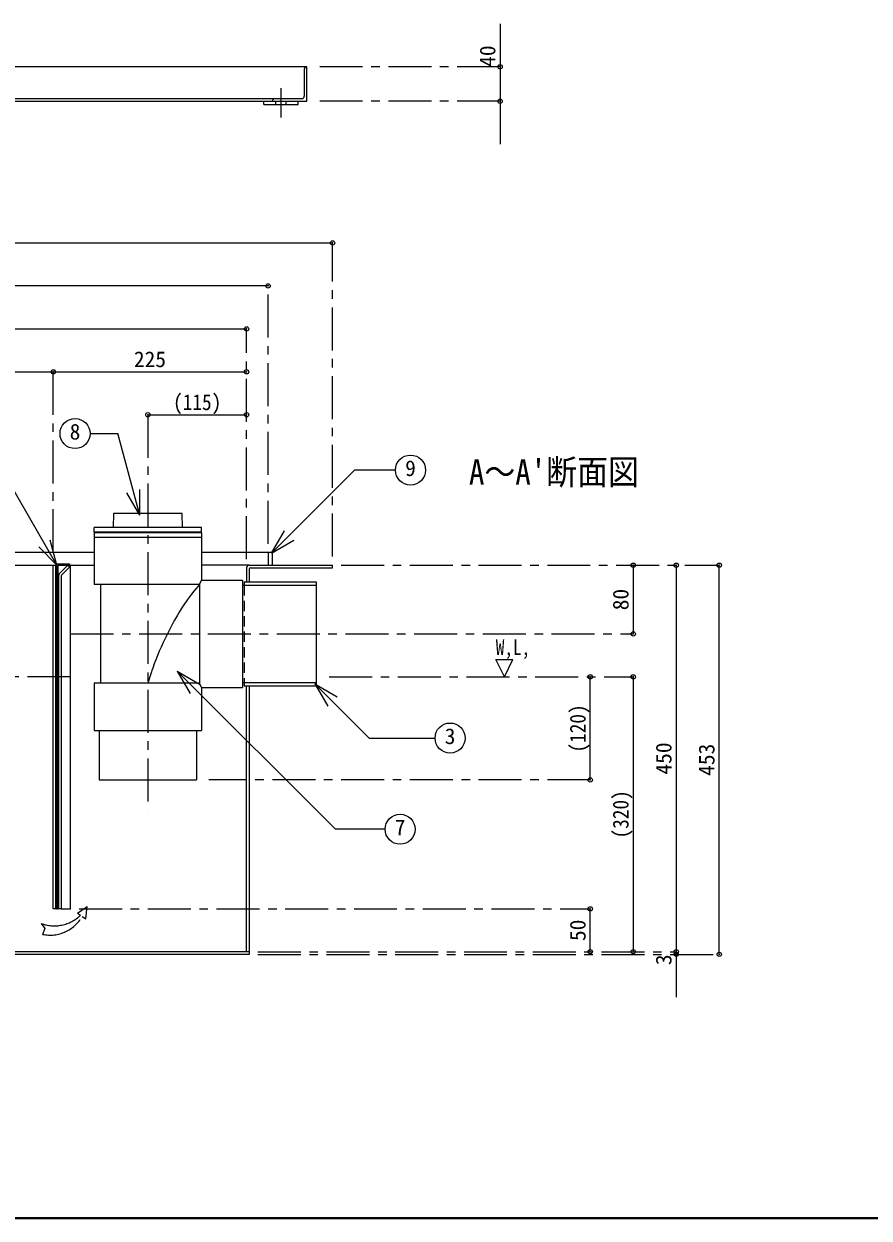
# Model space of a CAD drawing. Units: millimetres at full size, sheet at 1:10. Extents: x -2126 to 1924, y -1326 to 1484.
# Drawn here: x -1125 to -142, y -1326 to 64 of the extents above; entities that cross this region are included whole.
import ezdxf
from ezdxf.enums import TextEntityAlignment as Align

# ---------------------------------------------------------------- set-up
doc = ezdxf.new("R2010")
doc.units = ezdxf.units.MM
doc.header["$LTSCALE"] = 10
doc.header["$PDMODE"] = 32
doc.header["$PDSIZE"] = 5
for name, pattern in [('CHAIN1', [8, 5, -1, 1, -1]), ('DASHED1', [1.8, 1.2, -0.6]), ('DOUBLE_CHAIN1', [8.8, 5, -1, 0.6, -0.6, 0.6, -1])]:
    doc.linetypes.add(name, pattern=pattern)
doc.layers.add('0-0_ﾚｲﾔ1', color=4, linetype='Continuous', lineweight=9)
doc.styles.add('ＭＳ ゴシック', font='')
doc.styles.get('ＭＳ ゴシック').set_extended_font_data('MS Gothic')

msp = doc.modelspace()

# ---------------------------------------------------------------- linework, layer by layer
at = {"layer": '0-0_ﾚｲﾔ1'}
for p, q in [((-571.22, 64.05), (-571.22, -75.95)), ((-846.22, -29.95), (-846.22, -25.95)), ((-806.22, -29.95), (-806.22, -25.95)), ((-846.22, -29.95), (-806.22, -29.95)), ((-1766.22, -190.95), (-766.22, -190.95)), ((-841.22, -240.95), (-1691.22, -240.95)), ((-1666.22, -290.95), (-866.22, -290.95)), ((-1281.22, -340.95), (-1091.22, -340.95)), ((-1091.22, -340.95), (-866.22, -340.95)), ((-981.22, -390.95), (-866.22, -390.95)), ((-1275.97, -550.95), (-1043.72, -550.95)), ((-918.72, -550.95), (-841.22, -550.95)), ((-1275.97, -565.95), (-1091.22, -565.95)), ((-1088.22, -565.95), (-1087.47, -565.95)), ((-1072.47, -565.95), (-1043.72, -565.95)), ((-1071.22, -965.95), (-1071.22, -565.95)), ((-863.22, -565.95), (-918.72, -565.95)), ((-416.22, -565.95), (-416.22, -645.95)), ((-366.22, -565.95), (-366.22, -1015.95)), ((-316.22, -1018.95), (-316.22, -565.95)), ((-466.22, -815.95), (-466.22, -695.95)), ((-416.22, -695.95), (-416.22, -1015.95)), ((-1088.22, -965.95), (-1087.47, -965.95)), ((-1085.97, -965.95), (-1085.22, -965.95)), ((-1082.22, -965.95), (-1071.22, -965.95)), ((-466.22, -1015.95), (-466.22, -965.95)), ((-366.22, -1015.95), (-366.22, -1068.95))]:
    msp.add_line(p, q, dxfattribs=at)
at = {"layer": '0-0_ﾚｲﾔ1', "color": 7, "lineweight": 18}
for p, q in [((-796.22, 14.05), (-1736.22, 14.05)), ((-1699.22, -22.95), (-833.22, -22.95)), ((-1696.22, -25.95), (-836.22, -25.95)), ((-1048.43, -412.78), (-1016.01, -412.78)), ((-990.52, -507.88), (-1016.01, -412.78)), ((-837.16, -551.84), (-740.6, -455.28)), ((-693, -455.28), (-740.6, -455.28)), ((-1086.97, -565.96), (-1142.79, -469.27)), ((-990.52, -507.88), (-1005.52, -481.9)), ((-990.52, -507.88), (-990.52, -477.88)), ((-837.16, -551.84), (-822.16, -525.86)), ((-1086.97, -565.96), (-1094.73, -536.98)), ((-837.16, -551.84), (-811.18, -536.84)), ((-1086.97, -565.96), (-1108.18, -544.75)), ((-1091.22, -565.95), (-1088.22, -565.95)), ((-1091.22, -965.95), (-1091.22, -565.95)), ((-1088.22, -965.95), (-1088.22, -565.95)), ((-1084.34, -576.08), (-1074.22, -565.95)), ((-1081.78, -577.76), (-1072.09, -568.08)), ((-1074.22, -565.95), (-1072.09, -568.08)), ((-1085.22, -578.2), (-1085.22, -965.95)), ((-1082.22, -578.82), (-1082.22, -965.95)), ((-785.22, -589.35), (-785.22, -702.55)), ((-576.22, -675.95), (-556.22, -675.95)), ((-566.22, -695.95), (-576.22, -675.95)), ((-566.22, -695.95), (-556.22, -675.95)), ((-946.92, -689.39), (-931.92, -715.37)), ((-946.92, -689.39), (-920.94, -704.39)), ((-946.92, -689.39), (-762.96, -873.35)), ((-786.8, -704.18), (-771.8, -730.16)), ((-786.8, -704.18), (-760.81, -719.18)), ((-705.06, -873.35), (-762.96, -873.35)), ((-1088.22, -965.95), (-1091.22, -965.95)), ((-1082.22, -965.95), (-1085.22, -965.95))]:
    msp.add_line(p, q, dxfattribs=at)
at = {"layer": '0-0_ﾚｲﾔ1', "color": 5, "lineweight": 25}
for p, q in [((-796.22, -25.95), (-796.22, 14.05)), ((-799.22, 11.05), (-799.22, -19.95)), ((-836.22, -25.95), (-796.22, -25.95)), ((-833.22, -22.95), (-802.22, -22.95)), ((-918.72, -521.95), (-1043.72, -521.95)), ((-918.72, -527.45), (-918.72, -521.95)), ((-918.72, -528.45), (-1043.72, -528.45)), ((-1043.72, -528.45), (-1043.72, -588.45)), ((-1043.72, -533.45), (-918.72, -533.45)), ((-918.72, -528.45), (-918.72, -583.45)), ((-841.22, -550.95), (-836.22, -550.95)), ((-841.22, -550.95), (-841.22, -565.95)), ((-836.22, -565.95), (-836.22, -550.95)), ((-1087.47, -565.95), (-1087.47, -965.95)), ((-1085.97, -564.45), (-1072.47, -564.45)), ((-1085.97, -566.7), (-1085.97, -965.95)), ((-1085.22, -565.95), (-1072.47, -565.95)), ((-1072.47, -564.45), (-1072.47, -565.95)), ((-866.22, -568.95), (-866.22, -585.45)), ((-863.22, -565.95), (-766.22, -565.95)), ((-861.72, -568.95), (-766.22, -568.95)), ((-766.22, -568.95), (-766.22, -565.95)), ((-921.22, -588.45), (-918.72, -583.45)), ((-918.72, -583.45), (-871.22, -583.45)), ((-871.22, -583.45), (-871.22, -708.45)), ((-863.22, -570.45), (-863.22, -585.45)), ((-921.22, -588.45), (-1043.72, -588.45)), ((-1036.22, -588.45), (-1036.22, -703.45)), ((-921.22, -588.45), (-921.22, -703.45)), ((-871.22, -589.35), (-785.22, -589.35)), ((-869.22, -585.45), (-785.22, -585.45)), ((-869.22, -585.45), (-869.22, -589.35)), ((-785.22, -585.45), (-785.22, -589.35)), ((-921.22, -703.45), (-1043.72, -703.45)), ((-918.72, -708.45), (-921.22, -703.45)), ((-918.72, -708.45), (-871.22, -708.45)), ((-918.72, -708.45), (-918.72, -758.45)), ((-871.22, -702.55), (-785.22, -702.55)), ((-869.22, -702.55), (-869.22, -706.45)), ((-869.22, -706.45), (-785.22, -706.45)), ((-866.22, -1015.95), (-866.22, -706.45)), ((-863.22, -706.45), (-863.22, -1018.95)), ((-785.22, -702.55), (-785.22, -706.45)), ((-1037.72, -758.45), (-1037.72, -815.95)), ((-924.72, -758.45), (-924.72, -815.95)), ((-1037.72, -815.95), (-924.72, -815.95)), ((-1085.97, -965.95), (-1087.47, -965.95)), ((-863.22, -1015.95), (-1669.22, -1015.95)), ((-863.22, -1018.95), (-1669.22, -1018.95))]:
    msp.add_line(p, q, dxfattribs=at)
at = {"layer": '0-0_ﾚｲﾔ1', "linetype": 'CHAIN1'}
for p, q in [((-571.22, 14.05), (-781.22, 14.05)), ((-826.22, -44.95), (-826.22, -10.95)), ((-571.22, -25.95), (-781.22, -25.95)), ((-766.22, -555.95), (-766.22, -190.95)), ((-841.22, -540.95), (-841.22, -240.95)), ((-866.22, -558.95), (-866.22, -290.95)), ((-1091.22, -550.95), (-1091.22, -340.95)), ((-981.22, -390.95), (-981.22, -850.95)), ((-756.22, -565.95), (-316.22, -565.95)), ((-1071.22, -645.95), (-416.22, -645.95)), ((-770.22, -695.95), (-416.22, -695.95)), ((-466.22, -815.95), (-910.22, -815.95)), ((-1061.22, -965.95), (-466.22, -965.95)), ((-853.22, -1015.95), (-366.22, -1015.95)), ((-853.22, -1018.95), (-316.22, -1018.95))]:
    msp.add_line(p, q, dxfattribs=at)
at = {"layer": '0-0_ﾚｲﾔ1', "linetype": 'DASHED1'}
for p, q in [((-832.22, -29.95), (-832.22, -25.95)), ((-820.22, -29.95), (-820.22, -25.95)), ((-869.22, -589.35), (-869.22, -702.55))]:
    msp.add_line(p, q, dxfattribs=at)
at = {"layer": '0-0_ﾚｲﾔ1', "linetype": 'DOUBLE_CHAIN1'}
for p, q in [((-1071.22, -695.95), (-1656.22, -695.95)), ((-1063.14, -971.05), (-1051.97, -963.41)), ((-1063.14, -971.05), (-1059.67, -973.45)), ((-1053.46, -977.75), (-1051.97, -963.41)), ((-1057.63, -974.86), (-1053.46, -977.75))]:
    msp.add_line(p, q, dxfattribs=at)
at = {"layer": '0-0_ﾚｲﾔ1', "color": 1, "lineweight": 40}
msp.add_line((1923.78, -1325.95), (-2126.22, -1325.95), dxfattribs=at)
at = {"layer": '0-0_ﾚｲﾔ1', "color": 5, "lineweight": 25}
for points in [[(-940.72, -521.95), (-941.22, -505.95), (-1021.22, -505.95), (-1021.72, -521.95)], [(-918.72, -527.45), (-1043.72, -527.45), (-1043.72, -521.95)], [(-1043.72, -703.45), (-1043.72, -758.45), (-918.72, -758.45)]]:
    msp.add_lwpolyline(points, dxfattribs=at)
at = {"layer": '0-0_ﾚｲﾔ1'}
msp.add_lwpolyline([(-921.22, -588.45), (-922.69, -590.24), (-925.23, -593.32), (-927.75, -596.42), (-930.24, -599.55), (-932.68, -602.7), (-935.06, -605.9), (-936.41, -607.78), (-937.82, -609.81), (-940.19, -613.35), (-942.49, -616.95), (-944.71, -620.59), (-946.88, -624.27), (-948.99, -627.99), (-950.2, -630.15), (-951.65, -632.79), (-954.11, -637.36), (-956.51, -641.95), (-958.85, -646.58), (-961.13, -651.23), (-963.35, -655.92), (-964.6, -658.65), (-965.86, -661.43), (-967.96, -666.24), (-969.98, -671.08), (-971.93, -675.96), (-973.79, -680.87), (-975.57, -685.81), (-976.56, -688.69), (-977.02, -690.07), (-977.8, -692.46), (-978.56, -694.85), (-979.31, -697.25), (-980.05, -699.66), (-980.79, -702.06), (-981.22, -703.45)], dxfattribs=at)
at = {"layer": '0-0_ﾚｲﾔ1', "color": 7, "lineweight": 18}
msp.add_lwpolyline([(-786.8, -704.18), (-723.8, -767.18), (-646.92, -767.18)], dxfattribs=at)
at = {"layer": '0-0_ﾚｲﾔ1', "linetype": 'DOUBLE_CHAIN1'}
msp.add_lwpolyline([(-1105.54, -982.98), (-1101.27, -988.84), (-1103.7, -995.66)], dxfattribs=at)
at = {"layer": '0-0_ﾚｲﾔ1', "color": 7, "lineweight": 18}
for centre in [(-1065.93, -412.78), (-675.5, -455.28), (-629.42, -767.18), (-687.56, -873.35)]:
    msp.add_circle(centre, 17.5, dxfattribs=at)
at = {"layer": '0-0_ﾚｲﾔ1', "color": 5, "lineweight": 25}
for centre, radius, start, end in [((-796.22, 11.05), 3, 90, 180), ((-833.22, -25.95), 3, 90, 180), ((-802.22, -19.95), 3, 270, 0), ((-1085.97, -565.95), 1.5, 90, 180), ((-1085.22, -566.7), 0.75, 90, 180), ((-863.22, -568.95), 3, 90, 180), ((-861.72, -570.45), 1.5, 90, 180)]:
    msp.add_arc(centre, radius, start, end, dxfattribs=at)
at = {"layer": '0-0_ﾚｲﾔ1', "color": 7, "lineweight": 18}
for centre, radius in [((-1082.22, -578.2), 3), ((-1080.72, -578.82), 1.5)]:
    msp.add_arc(centre, radius, 135, 180, dxfattribs=at)
at = {"layer": '0-0_ﾚｲﾔ1', "linetype": 'DOUBLE_CHAIN1'}
for centre, radius, start, end in [((-1090.13, -942.03), 43.76, 249.37581, 314.10079), ((-1094.86, -953.82), 42.76, 258.06872, 330.51954)]:
    msp.add_arc(centre, radius, start, end, dxfattribs=at)
at = {"layer": '0-0_ﾚｲﾔ1', "color": 1}
for p in [(-571.22, 14.05), (-571.22, -25.95), (-766.22, -190.95), (-841.22, -240.95), (-866.22, -290.95), (-1091.22, -340.95), (-866.22, -340.95), (-981.22, -390.95), (-866.22, -390.95), (-416.22, -565.95), (-366.22, -565.95), (-316.22, -565.95), (-416.22, -645.95), (-466.22, -695.95), (-416.22, -695.95), (-466.22, -815.95), (-466.22, -965.95), (-466.22, -1015.95), (-416.22, -1015.95), (-366.22, -1015.95), (-366.22, -1018.95), (-316.22, -1018.95)]:
    msp.add_point(p, dxfattribs=at)

# ---------------------------------------------------------------- texts
at = {"layer": '0-0_ﾚｲﾔ1', "color": 7, "style": 'ＭＳ ゴシック'}
for s, p in [('40', (-571.22, 14.05)), ('80', (-416.22, -618.45)), ('450', (-366.22, -809.7)), ('453', (-316.22, -811.2)), ('50', (-466.22, -1003.45)), ('3', (-366.22, -1031.45))]:
    msp.add_text(s, height=18.33, rotation=90, dxfattribs=at).set_placement(p, align=Align.BOTTOM_LEFT)
for s, p in [('225', (-997.47, -340.95)), ('8', (-1072.18, -425.28)), ('9', (-681.75, -467.78)), ('3', (-635.67, -779.68)), ('7', (-693.81, -885.85))]:
    msp.add_text(s, height=18.33, dxfattribs=at).set_placement(p, align=Align.BOTTOM_LEFT)
for s, height, width, p in [('(115)', 18.33, 0.9, (-951.84, -390.95)), ("A～A'断面図", 29.33, 0.9, (-607.47, -480.95)), ('W,L,', 18.33, 0.8, (-576.22, -675.95))]:
    msp.add_text(s, height=height, dxfattribs=dict(at, width=width)).set_placement(p, align=Align.BOTTOM_LEFT)
at = {"layer": '0-0_ﾚｲﾔ1', "color": 7, "style": 'ＭＳ ゴシック', "width": 0.9}
for s, p in [('(120)', (-466.22, -784.08)), ('(320)', (-416.22, -884.08))]:
    msp.add_text(s, height=18.33, rotation=90, dxfattribs=at).set_placement(p, align=Align.BOTTOM_LEFT)

doc.saveas('drawing.dxf')
